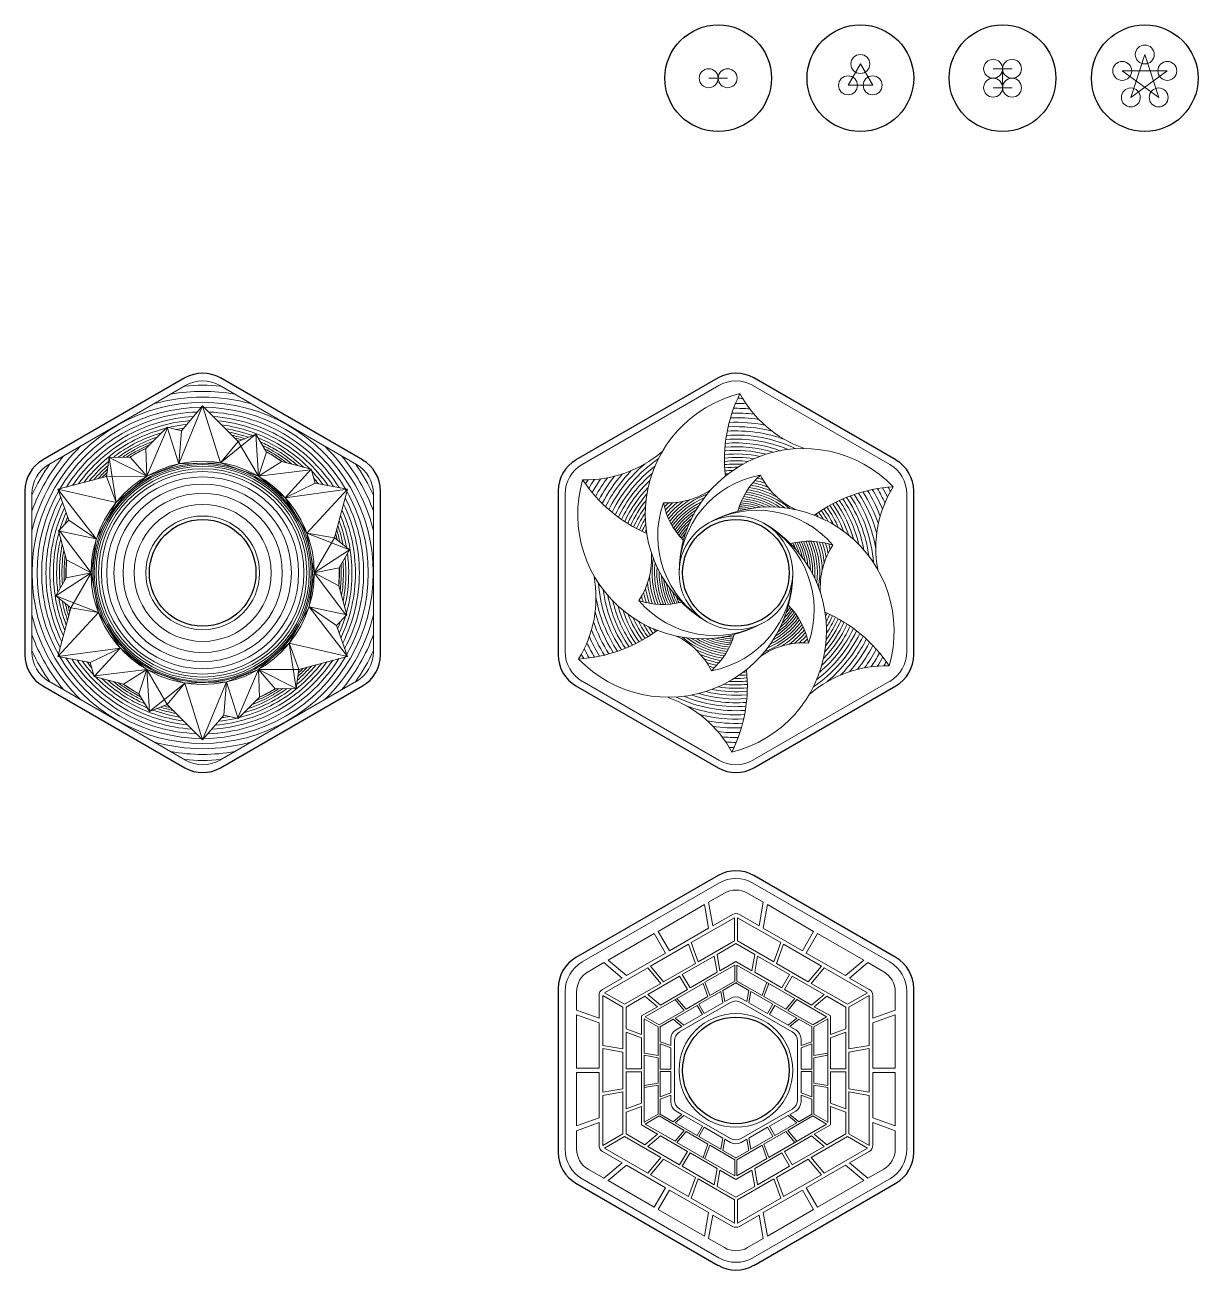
# Model space of a CAD drawing. Header units: millimetres. Extents: x -446 to 815, y -612 to 225.
# Drawn here: x -446.2 to -198.8, y -521.5 to -258.8 of the extents above; entities that cross this region are included whole.
import ezdxf

# ---------------------------------------------------------------- set-up
doc = ezdxf.new("R2010")
doc.units = ezdxf.units.MM
doc.layers.get('0').update_dxf_attribs({"color": 1, "true_color": 0xff0000})
doc.layers.add('Vector Engrave', color=5, linetype='Continuous', lineweight=0, true_color=0x0000ff)

msp = doc.modelspace()

# ---------------------------------------------------------------- linework, layer by layer
for p, q in [((-412.5, -333.25), (-442.5, -350.57)), ((-375, -350.57), (-405, -333.25)), ((-300, -333.25), (-330, -350.57)), ((-262.5, -350.57), (-292.5, -333.25)), ((-446.25, -357.07), (-446.25, -391.71)), ((-371.25, -391.71), (-371.25, -357.07)), ((-333.75, -357.07), (-333.75, -391.71)), ((-258.75, -391.71), (-258.75, -357.07)), ((-442.5, -398.21), (-412.5, -415.53)), ((-405, -415.53), (-375, -398.21)), ((-330, -398.21), (-300, -415.53)), ((-292.5, -415.53), (-262.5, -398.21)), ((-300, -438.25), (-330, -455.57)), ((-262.5, -455.57), (-292.5, -438.25)), ((-333.75, -462.07), (-333.75, -496.71)), ((-258.75, -496.71), (-258.75, -462.07)), ((-330, -503.21), (-300, -520.53)), ((-292.5, -520.53), (-262.5, -503.21))]:
    msp.add_line(p, q)
for centre in [(-300, -270), (-270, -270), (-240, -270), (-210, -270), (-408.75, -374.39), (-296.25, -374.39), (-296.25, -479.39)]:
    msp.add_circle(centre, 11.25)
for centre, start, end in [((-408.75, -339.75), 60, 120), ((-296.25, -339.75), 60, 120), ((-438.75, -357.07), 120, 180), ((-378.75, -357.07), 360, 60), ((-326.25, -357.07), 120, 180), ((-266.25, -357.07), 360, 60), ((-438.75, -391.71), 180, 240), ((-378.75, -391.71), 300, 360), ((-326.25, -391.71), 180, 240), ((-266.25, -391.71), 300, 360), ((-408.75, -409.03), 240, 300), ((-296.25, -409.03), 240, 300), ((-296.25, -444.75), 60, 120), ((-326.25, -462.07), 120, 180), ((-266.25, -462.07), 360, 60), ((-326.25, -496.71), 180, 240), ((-266.25, -496.71), 300, 360), ((-296.25, -514.03), 240, 300)]:
    msp.add_arc(centre, 7.5, start, end)
at = {"layer": 'Vector Engrave'}
for p, q in [((-210, -265), (-212.94, -274.05)), ((-207.06, -274.05), (-210, -265)), ((-270, -267), (-272.6, -271.5)), ((-267.4, -271.5), (-270, -267)), ((-242, -268), (-238, -268)), ((-240, -272), (-240, -268)), ((-302, -270), (-298, -270)), ((-214.76, -268.45), (-207.06, -274.05)), ((-205.24, -268.45), (-214.76, -268.45)), ((-212.94, -274.05), (-205.24, -268.45)), ((-272.6, -271.5), (-267.4, -271.5)), ((-242, -272), (-238, -272)), ((-441.19, -351.5), (-412.35, -334.86)), ((-405.15, -334.86), (-376.31, -351.5)), ((-328.69, -351.5), (-299.85, -334.86)), ((-292.65, -334.86), (-263.81, -351.5)), ((-408.75, -339.14), (-413.78, -351.38)), ((-408.75, -339.14), (-413.25, -344.39)), ((-408.75, -339.14), (-401.25, -346.64)), ((-408.75, -339.14), (-405, -351.14)), ((-416.25, -343.64), (-420.75, -348.14)), ((-416.2, -343.8), (-420.53, -353.99)), ((-413.25, -344.39), (-416.25, -343.64)), ((-413.78, -351.38), (-416.25, -343.64)), ((-413.25, -344.39), (-413.78, -351.38)), ((-397.5, -345.14), (-405, -351.14)), ((-405, -351.14), (-401.25, -346.64)), ((-401.25, -346.64), (-397.5, -345.14)), ((-401.25, -346.64), (-396.97, -353.99)), ((-397.5, -345.14), (-395.25, -348.89)), ((-396.97, -353.99), (-397.5, -345.14)), ((-424.08, -349.95), (-423.17, -349.42)), ((-420.75, -348.14), (-423.17, -349.42)), ((-420.75, -348.14), (-420.53, -353.99)), ((-395.25, -348.89), (-396.97, -353.99)), ((-395.25, -348.89), (-394.33, -349.42)), ((-392.02, -350.87), (-394.33, -349.42)), ((-429.03, -354.02), (-428.46, -350.02)), ((-428.46, -350.02), (-424.08, -349.95)), ((-428.46, -350.02), (-427.01, -359.52)), ((-420.53, -353.99), (-428.46, -350.02)), ((-424.08, -349.95), (-420.53, -353.99)), ((-420.53, -353.99), (-413.78, -351.38)), ((-413.78, -351.38), (-405, -351.14)), ((-405, -351.14), (-396.97, -353.99)), ((-392.02, -350.87), (-396.97, -353.99)), ((-385.87, -352.52), (-392.02, -350.87)), ((-439.28, -356.76), (-429.03, -354.02)), ((-429.03, -354.02), (-420.53, -353.99)), ((-427.01, -359.52), (-429.03, -354.02)), ((-427.01, -359.52), (-420.53, -353.99)), ((-385.98, -352.64), (-396.97, -353.99)), ((-396.97, -353.99), (-391.34, -358.53)), ((-391.34, -358.53), (-385.87, -352.52)), ((-385.02, -355.49), (-385.87, -352.52)), ((-439.28, -356.76), (-436.98, -363.29)), ((-439.28, -356.76), (-427.01, -359.52)), ((-439.28, -356.76), (-431.19, -367.24)), ((-385.02, -355.49), (-391.34, -358.53)), ((-378.22, -356.76), (-391.34, -358.53)), ((-378.22, -356.76), (-386.74, -366.01)), ((-378.22, -356.76), (-385.02, -355.49)), ((-378.22, -356.76), (-380.97, -367.01)), ((-444.79, -391.04), (-444.79, -357.74)), ((-431.19, -367.24), (-427.01, -359.52)), ((-391.34, -358.53), (-386.74, -366.01)), ((-372.71, -357.74), (-372.71, -391.04)), ((-332.29, -391.04), (-332.29, -357.74)), ((-260.21, -357.74), (-260.21, -391.04)), ((-436.98, -363.29), (-439.13, -365.51)), ((-436.98, -363.29), (-431.19, -367.24)), ((-439.13, -365.51), (-437.48, -371.66)), ((-431.19, -367.24), (-439.13, -365.51)), ((-438.97, -365.54), (-432.3, -374.39)), ((-432.3, -374.39), (-431.19, -367.24)), ((-386.74, -366.01), (-380.97, -367.01)), ((-377.79, -369.51), (-386.74, -366.01)), ((-386.74, -366.01), (-385.2, -374.39)), ((-380.97, -367.01), (-385.2, -374.39)), ((-380.97, -367.01), (-377.79, -369.51)), ((-385.2, -374.39), (-377.79, -369.51)), ((-377.79, -369.51), (-379.92, -373.33)), ((-437.48, -371.66), (-437.58, -374.39)), ((-437.48, -371.66), (-432.3, -374.39)), ((-432.3, -374.39), (-439.71, -379.27)), ((-439.71, -379.27), (-437.58, -375.45)), ((-437.58, -375.45), (-437.58, -374.39)), ((-437.58, -375.45), (-432.3, -374.39)), ((-436.53, -381.77), (-432.3, -374.39)), ((-430.76, -382.77), (-432.3, -374.39)), ((-385.2, -374.39), (-386.31, -381.53)), ((-379.92, -373.33), (-385.2, -374.39)), ((-380.02, -377.12), (-385.2, -374.39)), ((-378.53, -383.23), (-385.2, -374.39)), ((-380.02, -377.12), (-379.92, -374.39)), ((-379.92, -373.33), (-379.92, -374.39)), ((-378.37, -383.27), (-380.02, -377.12)), ((-436.53, -381.77), (-439.71, -379.27)), ((-439.71, -379.27), (-430.76, -382.77)), ((-439.28, -392.01), (-436.53, -381.77)), ((-439.28, -392.01), (-430.76, -382.77)), ((-430.76, -382.77), (-436.53, -381.77)), ((-426.16, -390.25), (-430.76, -382.77)), ((-386.31, -381.53), (-390.49, -389.26)), ((-378.22, -392.01), (-386.31, -381.53)), ((-386.31, -381.53), (-378.37, -383.27)), ((-380.52, -385.49), (-386.31, -381.53)), ((-380.52, -385.49), (-378.37, -383.27)), ((-378.22, -392.01), (-380.52, -385.49)), ((-439.28, -392.01), (-426.16, -390.25)), ((-432.48, -393.29), (-426.16, -390.25)), ((-426.16, -390.25), (-431.63, -396.26)), ((-420.53, -394.78), (-426.16, -390.25)), ((-390.49, -389.26), (-396.97, -394.78)), ((-378.22, -392.01), (-390.49, -389.26)), ((-390.49, -389.26), (-388.47, -394.76)), ((-389.04, -398.76), (-390.49, -389.26)), ((-439.28, -392.01), (-432.48, -393.29)), ((-432.48, -393.29), (-431.63, -396.26)), ((-378.22, -392.01), (-388.47, -394.76)), ((-431.63, -396.26), (-425.48, -397.91)), ((-431.52, -396.14), (-420.53, -394.78)), ((-425.48, -397.91), (-420.53, -394.78)), ((-422.25, -399.89), (-420.53, -394.78)), ((-416.25, -402.14), (-420.53, -394.78)), ((-412.5, -397.64), (-420.53, -394.78)), ((-420.53, -394.78), (-420, -403.64)), ((-396.97, -394.78), (-403.72, -397.4)), ((-401.3, -404.98), (-396.97, -394.78)), ((-388.47, -394.76), (-396.97, -394.78)), ((-396.97, -394.78), (-389.04, -398.76)), ((-396.75, -400.64), (-396.97, -394.78)), ((-393.42, -398.83), (-396.97, -394.78)), ((-388.47, -394.76), (-389.04, -398.76)), ((-412.35, -413.92), (-441.19, -397.28)), ((-425.48, -397.91), (-423.17, -399.36)), ((-422.25, -399.89), (-423.17, -399.36)), ((-420, -403.64), (-412.5, -397.64)), ((-412.5, -397.64), (-416.25, -402.14)), ((-403.72, -397.4), (-412.5, -397.64)), ((-408.75, -409.64), (-412.5, -397.64)), ((-408.75, -409.64), (-403.72, -397.4)), ((-376.31, -397.28), (-405.15, -413.92)), ((-404.25, -404.39), (-403.72, -397.4)), ((-403.72, -397.4), (-401.25, -405.14)), ((-396.75, -400.64), (-394.33, -399.36)), ((-393.42, -398.83), (-394.33, -399.36)), ((-389.04, -398.76), (-393.42, -398.83)), ((-299.85, -413.92), (-328.69, -397.28)), ((-263.81, -397.28), (-292.65, -413.92)), ((-420, -403.64), (-422.25, -399.89)), ((-401.25, -405.14), (-396.75, -400.64)), ((-416.25, -402.14), (-420, -403.64)), ((-408.75, -409.64), (-416.25, -402.14)), ((-408.75, -409.64), (-404.25, -404.39)), ((-404.25, -404.39), (-401.25, -405.14)), ((-328.69, -456.5), (-299.85, -439.86)), ((-292.65, -439.86), (-263.81, -456.5)), ((-298.69, -441.98), (-302.03, -443.91)), ((-301.15, -448.87), (-302.03, -443.91)), ((-290.47, -443.91), (-293.81, -441.98)), ((-291.35, -448.87), (-290.47, -443.91)), ((-302.9, -444.41), (-312.65, -450.04)), ((-302.02, -449.38), (-302.9, -444.41)), ((-297, -446.48), (-301.15, -448.87)), ((-291.35, -448.87), (-295.5, -446.48)), ((-290.48, -449.38), (-289.6, -444.41)), ((-279.85, -450.04), (-289.6, -444.41)), ((-296.58, -447.16), (-305.71, -452.43)), ((-296.58, -452.06), (-296.58, -447.16)), ((-286.79, -452.43), (-295.92, -447.16)), ((-295.92, -452.06), (-295.92, -447.16)), ((-313.47, -450.52), (-323.22, -456.15)), ((-311.1, -454.62), (-313.47, -450.52)), ((-310.28, -454.14), (-312.65, -450.04)), ((-302.02, -449.38), (-310.28, -454.14)), ((-282.22, -454.14), (-290.48, -449.38)), ((-282.22, -454.14), (-279.85, -450.04)), ((-281.4, -454.62), (-279.03, -450.52)), ((-269.28, -456.15), (-279.03, -450.52)), ((-306.29, -452.76), (-314.29, -457.38)), ((-304.81, -456.81), (-306.29, -452.76)), ((-304.24, -456.48), (-305.71, -452.43)), ((-296.58, -452.06), (-304.24, -456.48)), ((-296.25, -452.62), (-300.23, -454.92)), ((-292.27, -454.92), (-296.25, -452.62)), ((-288.26, -456.48), (-295.92, -452.06)), ((-288.26, -456.48), (-286.79, -452.43)), ((-287.69, -456.81), (-286.21, -452.76)), ((-278.21, -457.38), (-286.21, -452.76)), ((-324.09, -456.65), (-327.43, -458.58)), ((-320.23, -459.89), (-324.09, -456.65)), ((-319.36, -459.38), (-323.22, -456.15)), ((-311.1, -454.62), (-319.36, -459.38)), ((-304.81, -456.81), (-311.52, -460.68)), ((-300.83, -455.27), (-307.56, -459.15)), ((-296.48, -457.16), (-302.78, -460.8)), ((-300.23, -458.69), (-300.83, -455.27)), ((-299.63, -458.34), (-300.23, -454.92)), ((-296.25, -456.39), (-299.63, -458.34)), ((-296.48, -460.54), (-296.48, -457.16)), ((-292.87, -458.34), (-296.25, -456.39)), ((-283.81, -464.21), (-296.03, -457.16)), ((-296.03, -460.54), (-296.03, -457.16)), ((-292.87, -458.34), (-292.27, -454.92)), ((-292.27, -458.69), (-291.67, -455.27)), ((-284.94, -459.15), (-291.67, -455.27)), ((-280.98, -460.68), (-287.69, -456.81)), ((-273.14, -459.38), (-281.4, -454.62)), ((-273.14, -459.38), (-269.28, -456.15)), ((-272.27, -459.89), (-268.41, -456.65)), ((-265.07, -458.58), (-268.41, -456.65)), ((-314.86, -457.71), (-324, -462.99)), ((-312.09, -461.02), (-314.86, -457.71)), ((-308.12, -459.48), (-314.85, -463.36)), ((-311.52, -460.68), (-314.29, -457.38)), ((-306.49, -462.3), (-308.12, -459.48)), ((-305.93, -461.98), (-307.56, -459.15)), ((-300.23, -458.69), (-305.93, -461.98)), ((-286.57, -461.98), (-292.27, -458.69)), ((-286.57, -461.98), (-284.94, -459.15)), ((-286.01, -462.3), (-284.38, -459.48)), ((-277.65, -463.36), (-284.38, -459.48)), ((-280.98, -460.68), (-278.21, -457.38)), ((-280.41, -461.02), (-277.64, -457.71)), ((-268.5, -462.99), (-277.64, -457.71)), ((-320.23, -459.89), (-324.38, -462.28)), ((-312.09, -461.02), (-319.76, -465.44)), ((-303.17, -461.03), (-315.39, -468.08)), ((-306.49, -462.3), (-312.18, -465.59)), ((-302.16, -463.82), (-303.17, -461.03)), ((-301.76, -463.59), (-302.78, -460.8)), ((-296.48, -460.54), (-301.76, -463.59)), ((-296.14, -460.86), (-299, -462.52)), ((-293.5, -462.52), (-296.25, -460.93)), ((-290.74, -463.59), (-296.03, -460.54)), ((-290.74, -463.59), (-289.72, -460.8)), ((-290.34, -463.82), (-289.33, -461.03)), ((-280.32, -465.59), (-286.01, -462.3)), ((-272.74, -465.44), (-280.41, -461.02)), ((-268.12, -462.28), (-272.27, -459.89)), ((-332.29, -496.04), (-332.29, -462.74)), ((-329.86, -462.8), (-329.86, -466.65)), ((-325.13, -463.58), (-325.13, -468.38)), ((-324.33, -463.55), (-324.33, -474.11)), ((-320.08, -466.01), (-324.33, -463.55)), ((-319.76, -465.44), (-324, -462.99)), ((-315.45, -463.71), (-319.43, -466.01)), ((-312.79, -465.94), (-315.45, -463.71)), ((-312.18, -465.59), (-314.85, -463.36)), ((-307.18, -466.72), (-309.09, -464.44)), ((-306.78, -466.49), (-308.69, -464.21)), ((-297.38, -465.04), (-308.12, -471.24)), ((-302.16, -463.82), (-306.78, -466.49)), ((-299.41, -462.75), (-304.05, -465.43)), ((-299, -465.11), (-302.92, -467.38)), ((-299, -465.11), (-299.41, -462.75)), ((-298.58, -464.88), (-299, -462.52)), ((-297.38, -464.18), (-298.58, -464.88)), ((-293.92, -464.88), (-295.12, -464.18)), ((-284.38, -471.24), (-295.12, -465.04)), ((-293.92, -464.88), (-293.5, -462.52)), ((-293.5, -465.11), (-293.09, -462.75)), ((-289.58, -467.38), (-293.5, -465.11)), ((-288.45, -465.43), (-293.09, -462.75)), ((-285.72, -466.49), (-290.34, -463.82)), ((-285.72, -466.49), (-283.81, -464.21)), ((-285.32, -466.72), (-283.41, -464.44)), ((-277.11, -468.08), (-283.41, -464.44)), ((-280.32, -465.59), (-277.65, -463.36)), ((-279.71, -465.94), (-277.05, -463.71)), ((-273.07, -466.01), (-277.05, -463.71)), ((-272.74, -465.44), (-268.5, -462.99)), ((-272.42, -466.01), (-268.17, -463.55)), ((-268.17, -474.11), (-268.17, -463.55)), ((-267.37, -468.38), (-267.37, -463.58)), ((-262.64, -466.65), (-262.64, -462.8)), ((-260.21, -462.74), (-260.21, -496.04)), ((-325.13, -468.38), (-329.86, -466.65)), ((-329.86, -467.66), (-329.86, -478.92)), ((-325.13, -469.38), (-329.86, -467.66)), ((-320.08, -466.01), (-320.08, -474.86)), ((-319.43, -466.01), (-319.43, -470.6)), ((-312.79, -465.94), (-316.17, -467.89)), ((-307.18, -466.72), (-312.46, -469.77)), ((-304.44, -465.66), (-309.08, -468.33)), ((-303.31, -467.61), (-307.24, -469.87)), ((-303.31, -467.61), (-304.44, -465.66)), ((-302.92, -467.38), (-304.05, -465.43)), ((-289.58, -467.38), (-288.45, -465.43)), ((-289.19, -467.61), (-288.06, -465.66)), ((-285.26, -469.87), (-289.19, -467.61)), ((-283.42, -468.33), (-288.06, -465.66)), ((-280.04, -469.77), (-285.32, -466.72)), ((-276.33, -467.89), (-279.71, -465.94)), ((-273.07, -470.6), (-273.07, -466.01)), ((-272.42, -474.86), (-272.42, -466.01)), ((-267.37, -468.38), (-262.64, -466.65)), ((-267.37, -469.38), (-262.64, -467.66)), ((-262.64, -478.92), (-262.64, -467.66)), ((-325.13, -469.38), (-325.13, -478.92)), ((-316.17, -467.89), (-316.17, -471.79)), ((-315.61, -468.47), (-315.61, -475.75)), ((-312.69, -470.16), (-315.61, -468.47)), ((-312.46, -469.77), (-315.39, -468.08)), ((-312.69, -470.16), (-312.69, -476.26)), ((-309.49, -468.57), (-312.24, -470.16)), ((-312.24, -470.03), (-312.24, -473.33)), ((-307.65, -470.11), (-309.49, -468.57)), ((-307.24, -469.87), (-309.08, -468.33)), ((-307.65, -470.11), (-308.86, -470.81)), ((-285.26, -469.87), (-283.42, -468.33)), ((-284.85, -470.11), (-283.01, -468.57)), ((-283.64, -470.81), (-284.85, -470.11)), ((-280.15, -470.22), (-283.01, -468.57)), ((-280.26, -473.33), (-280.26, -470.16)), ((-280.04, -469.77), (-277.11, -468.08)), ((-279.81, -470.16), (-276.89, -468.47)), ((-279.81, -476.26), (-279.81, -470.16)), ((-276.89, -482.58), (-276.89, -468.47)), ((-276.33, -471.79), (-276.33, -467.89)), ((-267.37, -478.92), (-267.37, -469.38)), ((-316.17, -471.79), (-319.43, -470.6)), ((-319.43, -471.3), (-319.43, -479.06)), ((-316.17, -472.49), (-319.43, -471.3)), ((-316.17, -472.49), (-316.17, -479.06)), ((-309.98, -472.76), (-309.98, -474.15)), ((-282.52, -474.15), (-282.52, -472.76)), ((-276.33, -471.79), (-273.07, -470.6)), ((-276.33, -472.49), (-273.07, -471.3)), ((-276.33, -479.06), (-276.33, -472.49)), ((-273.07, -479.06), (-273.07, -471.3)), ((-320.08, -474.86), (-324.33, -474.11)), ((-324.33, -474.77), (-324.33, -484.01)), ((-320.08, -475.52), (-324.33, -474.77)), ((-320.08, -475.52), (-320.08, -483.26)), ((-309.98, -474.15), (-312.24, -473.33)), ((-312.24, -473.81), (-312.24, -479.16)), ((-309.98, -474.63), (-312.24, -473.81)), ((-309.98, -474.63), (-309.98, -479.16)), ((-309.24, -473.19), (-309.24, -485.59)), ((-283.26, -485.59), (-283.26, -473.19)), ((-282.52, -474.15), (-280.26, -473.33)), ((-282.52, -474.63), (-280.26, -473.81)), ((-282.52, -479.16), (-282.52, -474.63)), ((-280.26, -479.16), (-280.26, -473.81)), ((-272.42, -474.86), (-268.17, -474.11)), ((-272.42, -475.52), (-268.17, -474.77)), ((-272.42, -483.26), (-272.42, -475.52)), ((-268.17, -484.01), (-268.17, -474.77)), ((-312.69, -476.26), (-315.61, -475.75)), ((-315.61, -476.2), (-315.61, -490.31)), ((-312.69, -476.72), (-315.61, -476.2)), ((-312.69, -476.72), (-312.69, -482.06)), ((-279.81, -476.26), (-276.89, -475.75)), ((-279.81, -476.72), (-276.89, -476.2)), ((-279.81, -482.06), (-279.81, -476.72)), ((-325.13, -478.92), (-329.86, -478.92)), ((-329.86, -479.86), (-329.86, -491.12)), ((-325.13, -479.86), (-329.86, -479.86)), ((-325.13, -479.86), (-325.13, -489.4)), ((-316.17, -479.06), (-319.43, -479.06)), ((-319.43, -479.72), (-319.43, -487.48)), ((-316.17, -479.72), (-319.43, -479.72)), ((-316.17, -479.72), (-316.17, -486.29)), ((-309.98, -479.16), (-312.24, -479.16)), ((-312.24, -479.61), (-312.24, -484.97)), ((-309.98, -479.61), (-312.24, -479.61)), ((-309.98, -479.61), (-309.98, -484.15)), ((-282.52, -479.16), (-280.26, -479.16)), ((-282.52, -484.15), (-282.52, -479.61)), ((-282.52, -479.61), (-280.26, -479.61)), ((-280.26, -484.97), (-280.26, -479.61)), ((-276.33, -479.06), (-273.07, -479.06)), ((-276.33, -486.29), (-276.33, -479.72)), ((-276.33, -479.72), (-273.07, -479.72)), ((-273.07, -487.48), (-273.07, -479.72)), ((-267.37, -478.92), (-262.64, -478.92)), ((-267.37, -489.4), (-267.37, -479.86)), ((-267.37, -479.86), (-262.64, -479.86)), ((-262.64, -491.12), (-262.64, -479.86)), ((-320.08, -483.26), (-324.33, -484.01)), ((-312.69, -482.06), (-315.61, -482.58)), ((-312.69, -482.52), (-315.61, -483.03)), ((-312.69, -482.52), (-312.69, -488.62)), ((-279.81, -482.06), (-276.89, -482.58)), ((-279.81, -488.62), (-279.81, -482.52)), ((-279.81, -482.52), (-276.89, -483.03)), ((-276.89, -490.31), (-276.89, -483.03)), ((-272.42, -483.26), (-268.17, -484.01)), ((-320.08, -483.92), (-324.33, -484.67)), ((-324.33, -484.67), (-324.33, -495.22)), ((-320.08, -483.92), (-320.08, -492.77)), ((-309.98, -484.15), (-312.24, -484.97)), ((-309.98, -484.63), (-312.24, -485.45)), ((-312.24, -485.45), (-312.24, -488.62)), ((-309.98, -484.63), (-309.98, -486.02)), ((-282.52, -484.15), (-280.26, -484.97)), ((-282.52, -486.02), (-282.52, -484.63)), ((-282.52, -484.63), (-280.26, -485.45)), ((-280.26, -488.75), (-280.26, -485.45)), ((-272.42, -492.77), (-272.42, -483.92)), ((-272.42, -483.92), (-268.17, -484.67)), ((-268.17, -495.22), (-268.17, -484.67)), ((-316.17, -486.29), (-319.43, -487.48)), ((-316.17, -486.99), (-319.43, -488.17)), ((-319.43, -488.17), (-319.43, -492.77)), ((-316.17, -486.99), (-316.17, -490.89)), ((-312.69, -488.62), (-315.61, -490.31)), ((-312.35, -488.55), (-309.49, -490.21)), ((-307.65, -488.66), (-309.49, -490.21)), ((-308.86, -487.97), (-307.65, -488.66)), ((-308.12, -487.54), (-297.38, -493.74)), ((-295.12, -493.74), (-284.38, -487.54)), ((-284.85, -488.66), (-283.64, -487.97)), ((-284.85, -488.66), (-283.01, -490.21)), ((-283.01, -490.21), (-280.26, -488.62)), ((-279.81, -488.62), (-276.89, -490.31)), ((-276.33, -486.29), (-273.07, -487.48)), ((-276.33, -490.89), (-276.33, -486.99)), ((-276.33, -486.99), (-273.07, -488.17)), ((-273.07, -492.77), (-273.07, -488.17)), ((-325.13, -489.4), (-329.86, -491.12)), ((-325.13, -490.4), (-329.86, -492.13)), ((-325.13, -490.4), (-325.13, -495.2)), ((-316.17, -490.89), (-312.79, -492.84)), ((-312.46, -489.01), (-315.39, -490.7)), ((-315.39, -490.7), (-309.09, -494.34)), ((-312.46, -489.01), (-307.18, -492.06)), ((-307.24, -488.9), (-309.08, -490.44)), ((-309.08, -490.44), (-304.44, -493.12)), ((-307.24, -488.9), (-303.31, -491.17)), ((-303.31, -491.17), (-304.44, -493.12)), ((-302.92, -491.4), (-304.05, -493.35)), ((-302.92, -491.4), (-299, -493.66)), ((-293.5, -493.66), (-289.58, -491.4)), ((-289.58, -491.4), (-288.45, -493.35)), ((-289.33, -497.75), (-277.11, -490.7)), ((-289.19, -491.17), (-285.26, -488.9)), ((-289.19, -491.17), (-288.06, -493.12)), ((-288.06, -493.12), (-283.42, -490.44)), ((-285.32, -492.06), (-280.04, -489.01)), ((-285.26, -488.9), (-283.42, -490.44)), ((-280.04, -489.01), (-277.11, -490.7)), ((-279.71, -492.84), (-276.33, -490.89)), ((-267.37, -489.4), (-262.64, -491.12)), ((-267.37, -495.2), (-267.37, -490.4)), ((-267.37, -490.4), (-262.64, -492.13)), ((-329.86, -492.13), (-329.86, -495.98)), ((-320.08, -492.77), (-324.33, -495.22)), ((-319.76, -493.34), (-324, -495.79)), ((-319.76, -493.34), (-312.09, -497.76)), ((-319.43, -492.77), (-315.45, -495.07)), ((-312.79, -492.84), (-315.45, -495.07)), ((-312.18, -493.19), (-314.85, -495.42)), ((-312.18, -493.19), (-306.49, -496.47)), ((-307.18, -492.06), (-309.09, -494.34)), ((-306.78, -492.29), (-308.69, -494.57)), ((-306.78, -492.29), (-302.16, -494.96)), ((-304.05, -493.35), (-299.41, -496.02)), ((-299, -493.66), (-299.41, -496.02)), ((-298.58, -493.9), (-299, -496.26)), ((-298.58, -493.9), (-297.38, -494.6)), ((-295.12, -494.6), (-293.92, -493.9)), ((-293.92, -493.9), (-293.5, -496.26)), ((-293.5, -493.66), (-293.09, -496.02)), ((-293.09, -496.02), (-288.45, -493.35)), ((-290.34, -494.96), (-285.72, -492.29)), ((-286.01, -496.47), (-280.32, -493.19)), ((-285.72, -492.29), (-283.81, -494.57)), ((-285.32, -492.06), (-283.41, -494.34)), ((-280.41, -497.76), (-272.74, -493.34)), ((-280.32, -493.19), (-277.65, -495.42)), ((-279.71, -492.84), (-277.05, -495.07)), ((-277.05, -495.07), (-273.07, -492.77)), ((-272.74, -493.34), (-268.5, -495.79)), ((-272.42, -492.77), (-268.17, -495.22)), ((-262.64, -495.98), (-262.64, -492.13)), ((-324.38, -496.5), (-320.23, -498.89)), ((-324, -495.79), (-314.86, -501.06)), ((-314.85, -495.42), (-308.12, -499.3)), ((-308.69, -494.57), (-296.48, -501.62)), ((-306.49, -496.47), (-308.12, -499.3)), ((-302.16, -494.96), (-303.17, -497.75)), ((-301.76, -495.19), (-302.78, -497.98)), ((-301.76, -495.19), (-296.48, -498.24)), ((-299, -496.26), (-296.25, -497.85)), ((-296.36, -497.91), (-293.5, -496.26)), ((-296.03, -498.24), (-290.74, -495.19)), ((-290.74, -495.19), (-289.72, -497.98)), ((-290.34, -494.96), (-289.33, -497.75)), ((-286.01, -496.47), (-284.38, -499.3)), ((-284.38, -499.3), (-277.65, -495.42)), ((-277.64, -501.06), (-268.5, -495.79)), ((-272.27, -498.89), (-268.12, -496.5)), ((-320.23, -498.89), (-324.09, -502.13)), ((-312.09, -497.76), (-314.86, -501.06)), ((-311.52, -498.09), (-314.29, -501.4)), ((-311.52, -498.09), (-304.81, -501.97)), ((-305.93, -496.8), (-307.56, -499.63)), ((-305.93, -496.8), (-300.23, -500.09)), ((-296.48, -498.24), (-296.48, -501.62)), ((-296.03, -501.62), (-289.72, -497.98)), ((-296.03, -498.24), (-296.03, -501.62)), ((-292.27, -500.09), (-286.57, -496.8)), ((-287.69, -501.97), (-280.98, -498.09)), ((-286.57, -496.8), (-284.94, -499.63)), ((-280.98, -498.09), (-278.21, -501.4)), ((-280.41, -497.76), (-277.64, -501.06)), ((-272.27, -498.89), (-268.41, -502.13)), ((-327.43, -500.2), (-324.09, -502.13)), ((-319.36, -499.39), (-323.22, -502.63)), ((-319.36, -499.39), (-311.1, -504.16)), ((-314.29, -501.4), (-306.29, -506.02)), ((-307.56, -499.63), (-300.83, -503.51)), ((-300.23, -500.09), (-300.83, -503.51)), ((-299.63, -500.43), (-300.23, -503.86)), ((-299.63, -500.43), (-296.25, -502.39)), ((-296.25, -502.39), (-292.87, -500.43)), ((-292.87, -500.43), (-292.27, -503.86)), ((-292.27, -500.09), (-291.67, -503.51)), ((-291.67, -503.51), (-284.94, -499.63)), ((-286.21, -506.02), (-278.21, -501.4)), ((-281.4, -504.16), (-273.14, -499.39)), ((-273.14, -499.39), (-269.28, -502.63)), ((-268.41, -502.13), (-265.07, -500.2)), ((-299.85, -518.92), (-328.69, -502.28)), ((-323.22, -502.63), (-313.47, -508.26)), ((-311.1, -504.16), (-313.47, -508.26)), ((-304.81, -501.97), (-306.29, -506.02)), ((-304.24, -502.3), (-305.71, -506.35)), ((-304.24, -502.3), (-296.58, -506.72)), ((-300.23, -503.86), (-296.25, -506.16)), ((-296.25, -506.16), (-292.27, -503.86)), ((-295.92, -506.72), (-288.26, -502.3)), ((-263.81, -502.28), (-292.65, -518.92)), ((-288.26, -502.3), (-286.79, -506.35)), ((-287.69, -501.97), (-286.21, -506.02)), ((-281.4, -504.16), (-279.03, -508.26)), ((-279.03, -508.26), (-269.28, -502.63)), ((-310.28, -504.63), (-312.65, -508.74)), ((-310.28, -504.63), (-302.02, -509.4)), ((-305.71, -506.35), (-296.58, -511.62)), ((-296.58, -506.72), (-296.58, -511.62)), ((-295.92, -511.62), (-286.79, -506.35)), ((-295.92, -506.72), (-295.92, -511.62)), ((-290.48, -509.4), (-282.22, -504.63)), ((-282.22, -504.63), (-279.85, -508.74)), ((-312.65, -508.74), (-302.9, -514.36)), ((-302.02, -509.4), (-302.9, -514.36)), ((-290.48, -509.4), (-289.6, -514.36)), ((-289.6, -514.36), (-279.85, -508.74)), ((-301.15, -509.91), (-302.03, -514.87)), ((-301.15, -509.91), (-297, -512.3)), ((-295.5, -512.3), (-291.35, -509.91)), ((-291.35, -509.91), (-290.47, -514.87)), ((-302.03, -514.87), (-298.69, -516.79)), ((-293.81, -516.79), (-290.47, -514.87))]:
    msp.add_line(p, q, dxfattribs=at)
for centre, radius in [((-270, -267), 2), ((-210, -265), 2), ((-302, -270), 2), ((-298, -270), 2), ((-242, -268), 2), ((-238, -268), 2), ((-214.76, -268.45), 2), ((-205.24, -268.45), 2), ((-272.6, -271.5), 2), ((-267.4, -271.5), 2), ((-242, -272), 2), ((-238, -272), 2), ((-212.94, -274.05), 2), ((-207.06, -274.05), 2), ((-408.75, -374.39), 23.55), ((-408.75, -374.39), 23.14), ((-408.75, -374.39), 22.87), ((-408.75, -374.39), 22.5), ((-408.75, -374.39), 21.98), ((-408.75, -374.39), 21.37), ((-408.75, -374.39), 20.25), ((-408.75, -374.39), 18.73), ((-408.75, -374.39), 16.8), ((-408.75, -374.39), 14.46), ((-408.75, -374.39), 12), ((-296.25, -374.39), 12), ((-296.25, -479.39), 12)]:
    msp.add_circle(centre, radius, dxfattribs=at)
for centre, radius, start, end in [((-408.75, -374.39), 38.31, 79.8357, 100.1643), ((-408.75, -374.39), 39.59, 84.443, 95.557), ((-408.75, -341.1), 7.21, 60, 120), ((-296.25, -341.1), 7.21, 60, 120), ((-408.75, -374.39), 35.99, 60, 120), ((-408.75, -374.39), 37.11, 73.8118, 106.1882), ((-289.12, -362.05), 26.25, 103.8309, 240), ((-267.49, -350.44), 31.17, 153.5506, 186.4514), ((-296.25, -374.39), 35.77, 86.5799, 90.1309), ((-296.25, -374.39), 36.85, 87.7828, 89.4072), ((-273.75, -324.89), 24.6, 208.3262, 250.4633), ((-408.75, -374.39), 34.94, 60, 120), ((-408.75, -374.39), 33.96, 91.8883, 120), ((-408.75, -374.39), 33.06, 93.3338, 120), ((-408.75, -374.39), 33.96, 60, 87.7852), ((-408.75, -374.39), 33.06, 60, 86.0721), ((-296.25, -374.39), 33.72, 83.4998, 91.4348), ((-296.25, -374.39), 34.73, 85.1686, 90.8061), ((-408.75, -374.39), 35.99, 120, 180), ((-408.75, -374.39), 34.94, 120, 180), ((-408.75, -374.39), 32.24, 94.7639, 120), ((-408.75, -374.39), 31.49, 96.1635, 120), ((-408.75, -374.39), 30.81, 97.5156, 100.5783), ((-408.75, -374.39), 32.24, 60, 84.36), ((-408.75, -374.39), 31.49, 60, 82.6654), ((-408.75, -374.39), 30.81, 70.0281, 81.0082), ((-408.75, -374.39), 34.94, 0, 60), ((-408.75, -374.39), 35.99, 0, 60), ((-296.25, -374.39), 30.86, 75.6536, 93.0589), ((-296.25, -374.39), 31.78, 78.9961, 92.5596), ((-296.25, -374.39), 32.74, 81.4926, 92.0187), ((-408.75, -374.39), 33.96, 120, 147.7852), ((-408.75, -374.39), 33.06, 120, 146.0721), ((-408.75, -374.39), 32.24, 120, 144.36), ((-408.75, -374.39), 30.81, 106.3755, 120), ((-408.75, -374.39), 30.21, 108.5355, 120), ((-408.75, -374.39), 29.69, 110.6497, 120), ((-408.75, -374.39), 30.21, 71.3183, 79.4117), ((-408.75, -374.39), 29.69, 72.5202, 77.9035), ((-408.75, -374.39), 29.24, 73.6111, 76.5144), ((-408.75, -374.39), 28.86, 74.5676, 75.2784), ((-408.75, -374.39), 30.81, 60, 67.6923), ((-408.75, -374.39), 30.21, 60, 66.1389), ((-408.75, -374.39), 32.24, 34.7639, 60), ((-408.75, -374.39), 33.06, 33.3338, 60), ((-408.75, -374.39), 33.96, 31.8883, 60), ((-296.25, -374.39), 28.24, 67.2293, 94.319), ((-296.25, -374.39), 29.09, 64.2555, 93.9375), ((-296.25, -374.39), 29.96, 69.7923, 93.5178), ((-408.75, -374.39), 37.11, 133.8118, 166.1882), ((-408.75, -374.39), 31.49, 120, 142.6654), ((-408.75, -374.39), 30.81, 120, 127.6923), ((-408.75, -374.39), 30.21, 120, 126.1389), ((-408.75, -374.39), 29.69, 120, 124.6746), ((-408.75, -374.39), 29.24, 120, 123.329), ((-408.75, -374.39), 28.86, 120, 122.1347), ((-408.75, -374.39), 29.24, 112.6779, 120), ((-408.75, -374.39), 28.86, 114.5672, 120), ((-408.75, -374.39), 29.69, 60, 64.6746), ((-408.75, -374.39), 29.24, 60, 63.329), ((-408.75, -374.39), 28.86, 60, 62.1347), ((-408.75, -374.39), 28.86, 54.5672, 60), ((-408.75, -374.39), 29.24, 52.6779, 60), ((-408.75, -374.39), 29.69, 50.6497, 60), ((-408.75, -374.39), 30.21, 48.5355, 60), ((-408.75, -374.39), 30.81, 46.3755, 60), ((-408.75, -374.39), 31.49, 36.1635, 60), ((-408.75, -374.39), 37.11, 13.8118, 46.1882), ((-327.87, -330.15), 24.6, 268.3262, 310.4633), ((-282, -374.39), 26.25, 43.8309, 180), ((-296.25, -374.39), 25.09, 78.4186, 95.4794), ((-296.25, -374.39), 25.84, 75.7019, 95.2428), ((-296.25, -374.39), 26.62, 72.939, 94.9709), ((-296.25, -374.39), 27.42, 70.119, 94.6632), ((-408.75, -374.39), 38.31, 139.8357, 160.1643), ((-408.75, -374.39), 39.59, 144.443, 155.557), ((-437.58, -357.74), 7.21, 120, 180), ((-408.75, -374.39), 30.81, 130.0281, 141.0082), ((-408.75, -374.39), 30.21, 131.3183, 139.4117), ((-408.75, -374.39), 38.31, 19.8357, 40.1643), ((-408.75, -374.39), 39.59, 24.443, 35.557), ((-379.92, -357.74), 7.21, 360, 60), ((-325.08, -357.74), 7.21, 120, 180), ((-296.25, -374.39), 29.96, 129.7923, 153.5178), ((-296.25, -374.39), 29.09, 124.2555, 153.9375), ((-296.25, -374.39), 28.24, 127.2293, 154.319), ((-296.25, -374.39), 24.36, 81.0989, 95.6813), ((-296.25, -374.39), 23.65, 83.752, 95.8488), ((-296.25, -374.39), 22.96, 86.3862, 95.9824), ((-296.25, -374.39), 22.29, 89.0096, 96.0824), ((-267.42, -357.74), 7.21, 360, 60), ((-408.75, -374.39), 29.69, 132.5202, 137.9035), ((-408.75, -374.39), 29.24, 133.6111, 136.5144), ((-408.75, -374.39), 28.86, 134.5676, 135.2784), ((-408.75, -374.39), 30.81, 37.5156, 40.5783), ((-303.38, -362.05), 26.25, 163.8309, 300), ((-302.61, -337.51), 31.17, 213.5506, 246.4514), ((-296.25, -374.39), 36.85, 147.7828, 149.4072), ((-296.25, -374.39), 35.77, 146.5799, 150.1309), ((-296.25, -374.39), 34.73, 145.1686, 150.8061), ((-296.25, -374.39), 33.72, 143.4998, 151.4348), ((-296.25, -374.39), 32.74, 141.4926, 152.0187), ((-296.25, -374.39), 31.78, 138.9961, 152.5596), ((-296.25, -374.39), 30.86, 135.6536, 153.0589), ((-296.25, -374.39), 27.42, 130.119, 154.6632), ((-287.25, -374.39), 21, 100.4872, 180), ((-296.25, -374.39), 21.64, 91.63, 96.1488), ((-296.25, -374.39), 21.01, 94.2553, 96.1819), ((-280.75, -365.54), 15.67, 131.189, 164.5431), ((-296.25, -374.39), 20.51, 73.9076, 77.3487), ((-296.25, -374.39), 21.13, 75.5402, 76.8854), ((-276.75, -346.64), 15.99, 206.3715, 244.3995), ((-296.25, -374.39), 26.62, 132.939, 154.9709), ((-296.25, -374.39), 25.84, 135.7019, 155.2428), ((-310.53, -343.63), 15.99, 266.3715, 304.3995), ((-296.25, -374.39), 17.18, 52.959, 82.8585), ((-296.25, -374.39), 17.69, 50.0644, 82.0687), ((-296.25, -374.39), 18.22, 61.9253, 81.2313), ((-296.25, -374.39), 18.77, 66.5321, 80.3438), ((-296.25, -374.39), 19.33, 69.5948, 79.4031), ((-296.25, -374.39), 19.91, 71.9664, 78.4061), ((-261.13, -387.32), 31.17, 93.5506, 126.4514), ((-296.25, -374.39), 31.78, 18.9961, 32.5596), ((-296.25, -374.39), 32.74, 21.4926, 32.0187), ((-296.25, -374.39), 33.72, 23.4998, 31.4348), ((-242.13, -369.12), 24.6, 148.3262, 190.4633), ((-296.25, -374.39), 34.73, 25.1686, 30.8061), ((-296.25, -374.39), 35.77, 26.5799, 30.1309), ((-296.25, -374.39), 36.85, 27.7828, 29.4072), ((-408.75, -374.39), 33.96, 151.8883, 180), ((-408.75, -374.39), 33.06, 153.3338, 180), ((-408.75, -374.39), 33.06, 0, 26.0721), ((-408.75, -374.39), 33.96, 0, 27.7852), ((-296.25, -374.39), 25.09, 138.4186, 155.4794), ((-296.25, -374.39), 24.36, 141.0989, 155.6813), ((-291.75, -366.6), 21, 160.4872, 240), ((-296.17, -356.54), 15.67, 191.189, 224.5431), ((-296.25, -374.39), 20.51, 133.9076, 137.3487), ((-296.25, -374.39), 19.91, 131.9664, 138.4061), ((-296.25, -374.39), 19.33, 129.5948, 139.4031), ((-296.25, -374.39), 18.77, 126.5321, 140.3438), ((-296.25, -374.39), 18.22, 121.9253, 141.2313), ((-296.25, -374.39), 17.69, 110.0644, 142.0687), ((-296.25, -374.39), 17.18, 112.959, 142.8585), ((-296.25, -374.39), 16.68, 115.9388, 143.603), ((-296.25, -374.39), 14.82, 69.124, 86.1663), ((-296.25, -374.39), 15.26, 65.5831, 85.5843), ((-296.25, -374.39), 15.72, 62.2269, 84.9642), ((-296.25, -374.39), 16.19, 59.021, 84.3043), ((-296.25, -374.39), 16.68, 55.9388, 83.603), ((-296.25, -374.39), 25.09, 18.4186, 35.4794), ((-296.25, -374.39), 25.84, 15.7019, 35.2428), ((-296.25, -374.39), 26.62, 12.939, 34.9709), ((-296.25, -374.39), 27.42, 10.119, 34.6632), ((-296.25, -374.39), 28.24, 7.2293, 34.319), ((-296.25, -374.39), 29.09, 4.2555, 33.9375), ((-296.25, -374.39), 29.96, 9.7923, 33.5178), ((-296.25, -374.39), 30.86, 15.6536, 33.0589), ((-408.75, -374.39), 32.24, 154.7639, 180), ((-408.75, -374.39), 31.49, 156.1635, 180), ((-408.75, -374.39), 30.81, 157.5156, 160.5783), ((-408.75, -374.39), 31.49, 0, 22.6654), ((-408.75, -374.39), 32.24, 0, 24.36), ((-296.25, -374.39), 23.65, 143.752, 155.8488), ((-296.25, -374.39), 22.96, 146.3862, 155.9824), ((-296.25, -374.39), 16.19, 119.021, 144.3043), ((-296.25, -374.39), 15.72, 122.2269, 144.9642), ((-296.25, -374.39), 15.26, 125.5831, 145.5843), ((-289.12, -386.73), 26.25, 343.8309, 120), ((-291.75, -382.18), 21, 40.4872, 120), ((-296.25, -374.39), 13.56, 81.429, 87.6953), ((-296.25, -374.39), 13.97, 76.9647, 87.2206), ((-296.25, -374.39), 14.39, 72.896, 86.7113), ((-296.25, -374.39), 18.22, 47.2403, 47.883), ((-296.25, -374.39), 21.01, 34.2553, 36.1819), ((-296.25, -374.39), 21.64, 31.63, 36.1488), ((-296.25, -374.39), 22.29, 29.0096, 36.0824), ((-296.25, -374.39), 22.96, 26.3862, 35.9824), ((-296.25, -374.39), 23.65, 23.752, 35.8488), ((-296.25, -374.39), 24.36, 21.0989, 35.6813), ((-408.75, -374.39), 29.69, 12.5202, 17.9035), ((-408.75, -374.39), 30.21, 11.3183, 19.4117), ((-408.75, -374.39), 30.81, 10.0281, 21.0082), ((-296.25, -374.39), 22.29, 149.0096, 156.0824), ((-296.25, -374.39), 21.64, 151.63, 156.1488), ((-296.25, -374.39), 21.01, 154.2553, 156.1819), ((-296.25, -374.39), 14.82, 129.124, 146.1663), ((-296.25, -374.39), 14.39, 132.896, 146.7113), ((-296.25, -374.39), 13.97, 136.9647, 147.2206), ((-303.38, -386.73), 26.25, 283.8309, 60), ((-300.75, -382.18), 21, 340.4872, 60), ((-408.75, -374.39), 30.81, 166.3755, 180), ((-408.75, -374.39), 28.86, 14.5676, 15.2784), ((-408.75, -374.39), 29.24, 13.6111, 16.5144), ((-296.25, -374.39), 13.56, 141.429, 147.6953), ((-280.83, -383.39), 15.67, 71.189, 104.5431), ((-296.25, -374.39), 14.82, 9.124, 26.1663), ((-296.25, -374.39), 15.26, 5.5831, 25.5843), ((-296.25, -374.39), 15.72, 2.2269, 24.9642), ((-296.25, -374.39), 16.19, 359.021, 24.3043), ((-296.25, -374.39), 16.68, 355.9388, 23.603), ((-296.25, -374.39), 17.18, 352.959, 22.8585), ((-296.25, -374.39), 17.69, 350.0644, 22.0687), ((-296.25, -374.39), 18.22, 1.9253, 21.2313), ((-296.25, -374.39), 18.77, 6.5321, 20.3438), ((-408.75, -374.39), 30.21, 168.5355, 180), ((-408.75, -374.39), 29.69, 170.6497, 180), ((-408.75, -374.39), 30.81, 0, 7.6923), ((-330.03, -371.38), 15.99, 326.3715, 4.3995), ((-296.25, -374.39), 13.56, 21.429, 27.6953), ((-296.25, -374.39), 13.97, 16.9647, 27.2206), ((-296.25, -374.39), 14.39, 12.896, 26.7113), ((-262.47, -377.4), 15.99, 146.3715, 184.3995), ((-296.25, -374.39), 19.33, 9.5948, 19.4031), ((-296.25, -374.39), 19.91, 11.9664, 18.4061), ((-296.25, -374.39), 20.51, 13.9076, 17.3487), ((-408.75, -374.39), 29.24, 172.6779, 180), ((-408.75, -374.39), 28.86, 174.5672, 180), ((-408.75, -374.39), 29.24, 0, 3.329), ((-408.75, -374.39), 29.69, 0, 4.6746), ((-408.75, -374.39), 30.21, 0, 6.1389), ((-296.25, -374.39), 17.69, 170.0644, 202.0687), ((-296.25, -374.39), 17.18, 172.959, 202.8585), ((-408.75, -374.39), 35.99, 180, 240), ((-408.75, -374.39), 34.94, 180, 240), ((-408.75, -374.39), 33.96, 180, 207.7852), ((-408.75, -374.39), 33.06, 180, 206.0721), ((-408.75, -374.39), 32.24, 180, 204.36), ((-408.75, -374.39), 31.49, 180, 202.6654), ((-408.75, -374.39), 30.81, 180, 187.6923), ((-408.75, -374.39), 30.21, 180, 186.1389), ((-408.75, -374.39), 29.69, 180, 184.6746), ((-408.75, -374.39), 29.24, 180, 183.329), ((-408.75, -374.39), 28.86, 180, 182.1347), ((-408.75, -374.39), 34.94, 300, 0), ((-408.75, -374.39), 35.99, 300, 0), ((-408.75, -374.39), 28.86, 354.5672, 0), ((-408.75, -374.39), 31.49, 336.1635, 0), ((-408.75, -374.39), 28.86, 0, 2.1347), ((-408.75, -374.39), 29.24, 352.6779, 0), ((-408.75, -374.39), 32.24, 334.7639, 0), ((-408.75, -374.39), 29.69, 350.6497, 0), ((-408.75, -374.39), 33.06, 333.3338, 0), ((-408.75, -374.39), 30.21, 348.5355, 0), ((-408.75, -374.39), 30.81, 346.3755, 0), ((-408.75, -374.39), 33.96, 331.8883, 0), ((-310.5, -374.39), 26.25, 223.8309, 0), ((-350.37, -379.65), 24.6, 328.3262, 10.4633), ((-296.25, -374.39), 18.22, 181.9253, 201.2313), ((-296.25, -374.39), 16.68, 175.9388, 203.603), ((-296.25, -374.39), 16.19, 179.021, 204.3043), ((-296.25, -374.39), 15.72, 182.2269, 204.9642), ((-305.25, -374.39), 21, 280.4872, 0), ((-296.25, -374.39), 29.09, 184.2555, 213.9375), ((-296.25, -374.39), 28.24, 187.2293, 214.319), ((-296.25, -374.39), 19.33, 189.5948, 199.4031), ((-296.25, -374.39), 18.77, 186.5321, 200.3438), ((-296.25, -374.39), 15.26, 185.5831, 205.5843), ((-296.25, -374.39), 14.82, 189.124, 206.1663), ((-296.25, -374.39), 14.39, 192.896, 206.7113), ((-408.75, -374.39), 30.81, 190.0281, 201.0082), ((-408.75, -374.39), 30.21, 191.3183, 199.4117), ((-408.75, -374.39), 29.69, 192.5202, 197.9035), ((-296.25, -374.39), 29.96, 189.7923, 213.5178), ((-296.25, -374.39), 27.42, 190.119, 214.6632), ((-296.25, -374.39), 26.62, 192.939, 214.9709), ((-300.75, -366.6), 21, 220.4872, 300), ((-311.67, -365.39), 15.67, 251.189, 284.5431), ((-296.25, -374.39), 20.51, 193.9076, 197.3487), ((-296.25, -374.39), 19.91, 191.9664, 198.4061), ((-296.25, -374.39), 13.97, 196.9647, 207.2206), ((-296.25, -374.39), 13.56, 201.429, 207.6953), ((-408.75, -374.39), 37.11, 193.8118, 226.1882), ((-408.75, -374.39), 29.24, 193.6111, 196.5144), ((-408.75, -374.39), 28.86, 194.5676, 195.2784), ((-408.75, -374.39), 37.11, 313.8118, 346.1882), ((-296.25, -374.39), 30.86, 195.6536, 213.0589), ((-296.25, -374.39), 25.84, 195.7019, 215.2428), ((-296.25, -374.39), 25.09, 198.4186, 215.4794), ((-296.25, -374.39), 24.36, 201.0989, 215.6813), ((-296.25, -374.39), 15.72, 302.2269, 324.9642), ((-296.25, -374.39), 15.26, 305.5831, 325.5843), ((-296.25, -374.39), 14.82, 309.124, 326.1663), ((-296.25, -374.39), 14.39, 312.896, 326.7113), ((-296.25, -374.39), 13.97, 316.9647, 327.2206), ((-296.25, -374.39), 13.56, 321.429, 327.6953), ((-296.33, -392.24), 15.67, 11.189, 44.5431), ((-289.89, -411.27), 31.17, 33.5506, 66.4514), ((-296.25, -374.39), 21.01, 334.2553, 336.1819), ((-296.25, -374.39), 21.64, 331.63, 336.1488), ((-296.25, -374.39), 22.29, 329.0096, 336.0824), ((-408.75, -374.39), 30.81, 337.5156, 340.5783), ((-296.25, -374.39), 31.78, 198.9961, 212.5596), ((-296.25, -374.39), 23.65, 203.752, 215.8488), ((-296.25, -374.39), 22.96, 206.3862, 215.9824), ((-296.25, -374.39), 22.29, 209.0096, 216.0824), ((-296.25, -374.39), 21.64, 211.63, 216.1488), ((-296.25, -374.39), 21.01, 214.2553, 216.1819), ((-296.25, -374.39), 17.69, 290.0644, 322.0687), ((-296.25, -374.39), 17.18, 292.959, 322.8585), ((-296.25, -374.39), 16.68, 295.9388, 323.603), ((-296.25, -374.39), 16.19, 299.021, 324.3043), ((-296.25, -374.39), 18.22, 301.9253, 321.2313), ((-296.25, -374.39), 27.42, 310.119, 334.6632), ((-296.25, -374.39), 26.62, 312.939, 334.9709), ((-296.25, -374.39), 25.84, 315.7019, 335.2428), ((-296.25, -374.39), 25.09, 318.4186, 335.4794), ((-296.25, -374.39), 24.36, 321.0989, 335.6813), ((-296.25, -374.39), 23.65, 323.752, 335.8488), ((-296.25, -374.39), 22.96, 326.3862, 335.9824), ((-408.75, -374.39), 38.31, 199.8357, 220.1643), ((-408.75, -374.39), 38.31, 319.8357, 340.1643), ((-331.37, -361.46), 31.17, 273.5506, 306.4514), ((-296.25, -374.39), 33.72, 203.4998, 211.4348), ((-296.25, -374.39), 32.74, 201.4926, 212.0187), ((-315.75, -402.14), 15.99, 26.3715, 64.3995), ((-296.25, -374.39), 17.69, 230.0644, 262.0687), ((-296.25, -374.39), 17.18, 232.959, 262.8585), ((-296.25, -374.39), 16.68, 235.9388, 263.603), ((-296.25, -374.39), 16.19, 239.021, 264.3043), ((-296.25, -374.39), 15.72, 242.2269, 264.9642), ((-296.25, -374.39), 15.26, 245.5831, 265.5843), ((-296.25, -374.39), 14.82, 249.124, 266.1663), ((-311.75, -383.24), 15.67, 311.189, 344.5431), ((-296.25, -374.39), 14.39, 252.896, 266.7113), ((-296.25, -374.39), 13.97, 256.9647, 267.2206), ((-296.25, -374.39), 13.56, 261.429, 267.6953), ((-296.25, -374.39), 18.77, 306.5321, 320.3438), ((-296.25, -374.39), 19.33, 309.5948, 319.4031), ((-296.25, -374.39), 19.91, 311.9664, 318.4061), ((-296.25, -374.39), 20.51, 313.9076, 317.3487), ((-296.25, -374.39), 29.09, 304.2555, 333.9375), ((-296.25, -374.39), 28.24, 307.2293, 334.319), ((-296.25, -374.39), 29.96, 309.7923, 333.5178), ((-296.25, -374.39), 30.86, 315.6536, 333.0589), ((-408.75, -374.39), 39.59, 204.443, 215.557), ((-437.58, -391.04), 7.21, 180, 240), ((-408.75, -374.39), 39.59, 324.443, 335.557), ((-379.92, -391.04), 7.21, 300, 360), ((-325.08, -391.04), 7.21, 180, 240), ((-296.25, -374.39), 35.77, 206.5799, 210.1309), ((-296.25, -374.39), 34.73, 205.1686, 210.8061), ((-296.25, -374.39), 18.22, 241.9253, 261.2313), ((-281.97, -405.15), 15.99, 86.3715, 124.3995), ((-296.25, -374.39), 31.78, 318.9961, 332.5596), ((-296.25, -374.39), 32.74, 321.4926, 332.0187), ((-296.25, -374.39), 33.72, 323.4998, 331.4348), ((-296.25, -374.39), 34.73, 325.1686, 330.8061), ((-267.42, -391.04), 7.21, 300, 360), ((-408.75, -374.39), 33.96, 211.8883, 240), ((-408.75, -374.39), 33.06, 213.3338, 240), ((-408.75, -374.39), 32.24, 214.7639, 240), ((-408.75, -374.39), 31.49, 216.1635, 240), ((-408.75, -374.39), 30.81, 217.5156, 220.5783), ((-408.75, -374.39), 31.49, 300, 322.6654), ((-408.75, -374.39), 32.24, 300, 324.36), ((-408.75, -374.39), 33.06, 300, 326.0721), ((-408.75, -374.39), 33.96, 300, 327.7852), ((-408.75, -374.39), 30.81, 310.0281, 321.0082), ((-408.75, -374.39), 30.21, 311.3183, 319.4117), ((-296.25, -374.39), 36.85, 207.7828, 209.4072), ((-296.25, -374.39), 18.77, 246.5321, 260.3438), ((-296.25, -374.39), 19.33, 249.5948, 259.4031), ((-296.25, -374.39), 19.91, 251.9664, 258.4061), ((-296.25, -374.39), 20.51, 253.9076, 257.3487), ((-264.63, -418.62), 24.6, 88.3262, 130.4633), ((-296.25, -374.39), 35.77, 326.5799, 330.1309), ((-296.25, -374.39), 36.85, 327.7828, 329.4072), ((-408.75, -374.39), 30.81, 226.3755, 240), ((-408.75, -374.39), 29.69, 312.5202, 317.9035), ((-408.75, -374.39), 29.24, 313.6111, 316.5144), ((-408.75, -374.39), 28.86, 314.5676, 315.2784), ((-325.01, -398.34), 31.17, 333.5506, 6.4514), ((-296.25, -374.39), 22.29, 269.0096, 276.0824), ((-296.25, -374.39), 21.64, 271.63, 276.1488), ((-296.25, -374.39), 21.01, 274.2553, 276.1819), ((-408.75, -374.39), 30.21, 228.5355, 240), ((-408.75, -374.39), 29.69, 230.6497, 240), ((-408.75, -374.39), 29.24, 232.6779, 240), ((-408.75, -374.39), 28.86, 234.5672, 240), ((-408.75, -374.39), 28.86, 240, 242.1347), ((-408.75, -374.39), 28.86, 294.5672, 300), ((-408.75, -374.39), 28.86, 300, 302.1347), ((-408.75, -374.39), 29.24, 300, 303.329), ((-408.75, -374.39), 29.69, 300, 304.6746), ((-408.75, -374.39), 30.21, 300, 306.1389), ((-408.75, -374.39), 30.81, 300, 307.6923), ((-296.25, -374.39), 25.09, 258.4186, 275.4794), ((-296.25, -374.39), 24.36, 261.0989, 275.6813), ((-296.25, -374.39), 23.65, 263.752, 275.8488), ((-296.25, -374.39), 22.96, 266.3862, 275.9824), ((-408.75, -374.39), 31.49, 240, 262.6654), ((-408.75, -374.39), 30.81, 240, 247.6923), ((-408.75, -374.39), 30.21, 240, 246.1389), ((-408.75, -374.39), 29.69, 240, 244.6746), ((-408.75, -374.39), 29.24, 240, 243.329), ((-408.75, -374.39), 31.49, 276.1635, 300), ((-408.75, -374.39), 30.81, 286.3755, 300), ((-408.75, -374.39), 30.21, 288.5355, 300), ((-408.75, -374.39), 29.69, 290.6497, 300), ((-408.75, -374.39), 29.24, 292.6779, 300), ((-318.75, -423.89), 24.6, 28.3262, 70.4633), ((-296.25, -374.39), 29.09, 244.2555, 273.9375), ((-296.25, -374.39), 28.24, 247.2293, 274.319), ((-296.25, -374.39), 27.42, 250.119, 274.6632), ((-296.25, -374.39), 26.62, 252.939, 274.9709), ((-296.25, -374.39), 25.84, 255.7019, 275.2428), ((-408.75, -374.39), 34.94, 240, 300), ((-408.75, -374.39), 33.96, 240, 267.7852), ((-408.75, -374.39), 33.06, 240, 266.0721), ((-408.75, -374.39), 32.24, 240, 264.36), ((-408.75, -374.39), 30.81, 250.0281, 261.0082), ((-408.75, -374.39), 30.21, 251.3183, 259.4117), ((-408.75, -374.39), 29.69, 252.5202, 257.9035), ((-408.75, -374.39), 29.24, 253.6111, 256.5144), ((-408.75, -374.39), 28.86, 254.5676, 255.2784), ((-408.75, -374.39), 33.96, 271.8883, 300), ((-408.75, -374.39), 33.06, 273.3338, 300), ((-408.75, -374.39), 32.24, 274.7639, 300), ((-408.75, -374.39), 30.81, 277.5156, 280.5783), ((-296.25, -374.39), 29.96, 249.7923, 273.5178), ((-296.25, -374.39), 30.86, 255.6536, 273.0589), ((-408.75, -374.39), 35.99, 240, 300), ((-296.25, -374.39), 31.78, 258.9961, 272.5596), ((-296.25, -374.39), 32.74, 261.4926, 272.0187), ((-296.25, -374.39), 33.72, 263.4998, 271.4348), ((-296.25, -374.39), 34.73, 265.1686, 270.8061), ((-408.75, -374.39), 37.11, 253.8118, 286.1882), ((-408.75, -374.39), 38.31, 259.8357, 280.1643), ((-296.25, -374.39), 35.77, 266.5799, 270.1309), ((-296.25, -374.39), 36.85, 267.7828, 269.4072), ((-408.75, -374.39), 39.59, 264.443, 275.557), ((-408.75, -407.68), 7.21, 240, 300), ((-296.25, -407.68), 7.21, 240, 300), ((-296.25, -446.1), 7.21, 60, 120), ((-296.25, -446.21), 4.88, 60, 120), ((-296.25, -447.78), 1.5, 60, 120), ((-325.08, -462.74), 7.21, 120, 180), ((-267.42, -462.74), 7.21, 360, 60), ((-324.99, -462.8), 4.88, 120, 180), ((-267.51, -462.8), 4.88, 0, 60), ((-323.63, -463.58), 1.5, 120, 180), ((-268.87, -463.58), 1.5, 0, 60), ((-296.25, -466.13), 2.25, 60, 120), ((-296.25, -466.99), 2.25, 60, 120), ((-307.73, -472.76), 2.25, 120, 180), ((-306.99, -473.19), 2.25, 120, 180), ((-285.51, -473.19), 2.25, 0, 60), ((-284.77, -472.76), 2.25, 0, 60), ((-307.73, -486.02), 2.25, 180, 240), ((-306.99, -485.59), 2.25, 180, 240), ((-285.51, -485.59), 2.25, 300, 0), ((-284.77, -486.02), 2.25, 300, 0), ((-296.25, -491.79), 2.25, 240, 300), ((-325.08, -496.04), 7.21, 180, 240), ((-324.99, -495.98), 4.88, 180, 240), ((-323.63, -495.2), 1.5, 180, 240), ((-296.25, -492.65), 2.25, 240, 300), ((-268.87, -495.2), 1.5, 300, 0), ((-267.51, -495.98), 4.88, 300, 0), ((-267.42, -496.04), 7.21, 300, 360), ((-296.25, -511), 1.5, 240, 300), ((-296.25, -512.57), 4.88, 240, 300), ((-296.25, -512.68), 7.21, 240, 300)]:
    msp.add_arc(centre, radius, start, end, dxfattribs=at)

doc.saveas('drawing.dxf')
